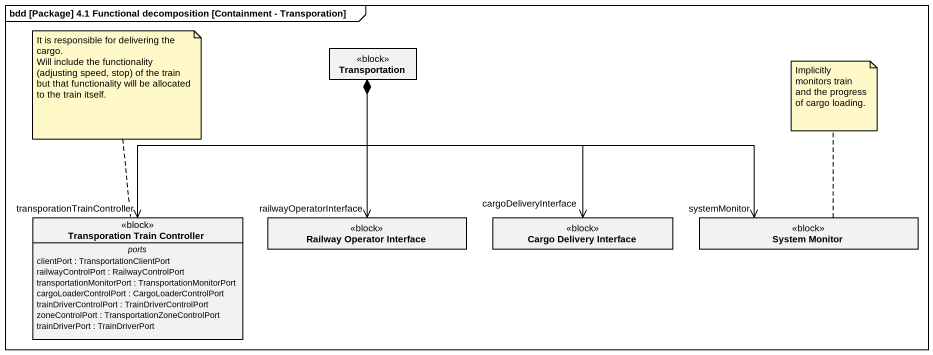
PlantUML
@startuml
mainframe bdd [Package] 4.1 Functional decomposition [Containment - Transporation]
hide circle
hide empty members
class Transportation <<block>>
class "Transporation Train Controller" as Transporation_Train <<block>> {
  -- ports --
  clientPort : TransportationClientPort
  railwayControlPort : RailwayControlPort
  transportationMonitorPort : TransportationMonitorPort
  cargoLoaderControlPort : CargoLoaderControlPort
  trainDriverControlPort : TrainDriverControlPort
  zoneControlPort : TransportationZoneControlPort
  trainDriverPort : TrainDriverPort
}
class "Railway Operator Interface" as Railway_Operator_Interface <<block>>
class "Cargo Delivery Interface" as Cargo_Delivery_Interface <<block>>
class "System Monitor" as System_Monitor <<block>>
Transportation *--> "transporationTrainController" Transporation_Train
Transportation *--> "railwayOperatorInterface" Railway_Operator_Interface
Transportation *--> "cargoDeliveryInterface" Cargo_Delivery_Interface
Transportation *-right-> "systemMonitor" System_Monitor
note top of Transporation_Train
  It is responsible for delivering the cargo.
  Will include the functionality (adjusting speed, stop) of the train but that functionality will be allocated to the train itself.
end note
note top of System_Monitor : Implicitly monitors train and the progress of cargo loading.
@enduml
